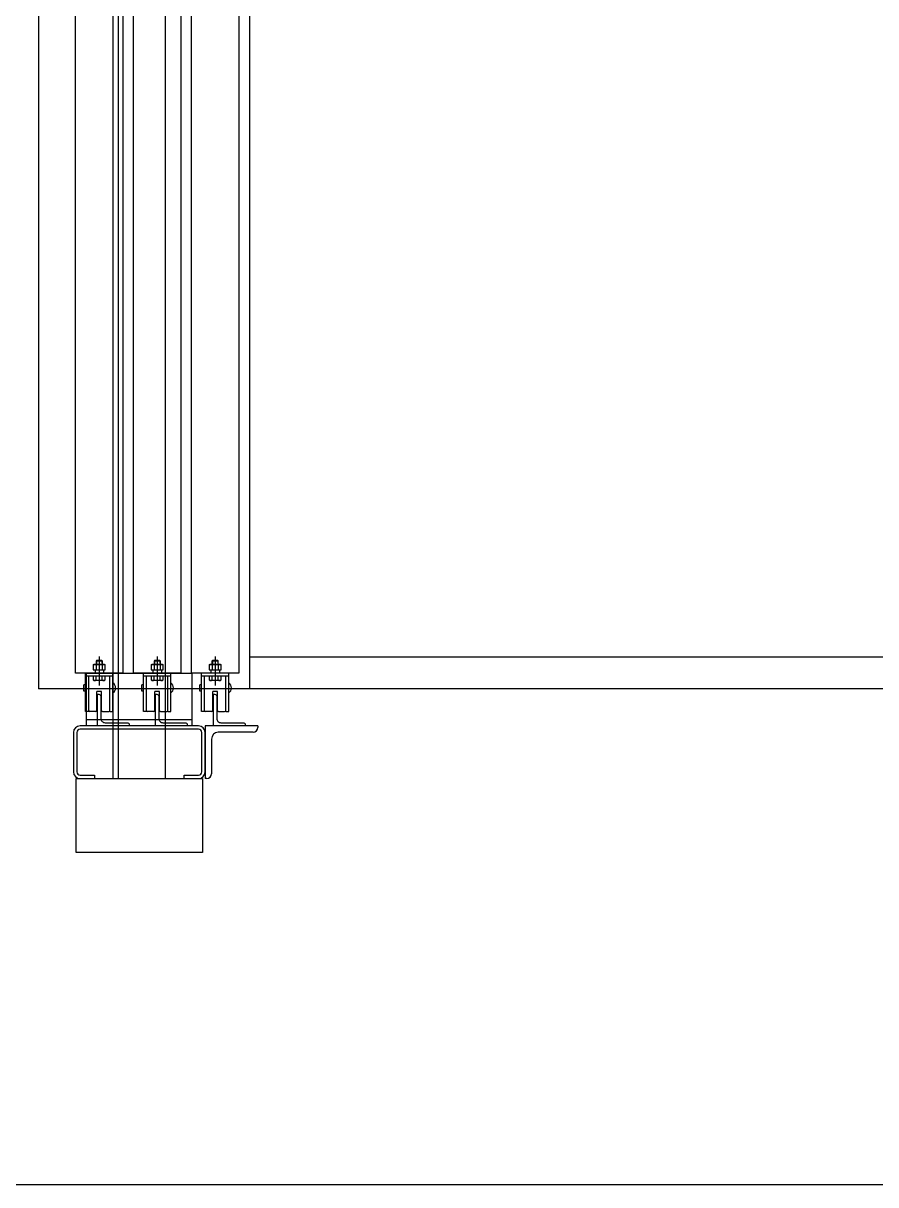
# Model space of a CAD drawing. Header units: millimetres. Extents: x -47382 to 204618, y -51045 to 127155.
# Drawn here: x 136036 to 136845, y 24371 to 25473 of the extents above; entities that cross this region are included whole.
import ezdxf

# ---------------------------------------------------------------- set-up
doc = ezdxf.new("R2010")
doc.units = ezdxf.units.MM
doc.header["$LTSCALE"] = 300
doc.header["$MEASUREMENT"] = 0
doc.layers.get('0').update_dxf_attribs({"linetype": 'CONTINUOUS'})
doc.layers.add('A-DETL-PEN8', color=8, linetype='CONTINUOUS')
doc.layers.add('A-ST-CONC', color=2, linetype='CONTINUOUS')

# ---------------------------------------------------------------- blocks, each defined once
blk = doc.blocks.new('L50x6')
for p, q in [((0, 50), (1.5, 50)), ((0, 50), (0, 0)), ((6, 45.5), (6, 12.5)), ((0, 0), (50, 0)), ((12.5, 6), (45.5, 6)), ((50, 1.5), (50, 0))]:
    blk.add_line(p, q)
for centre, radius, start, end in [((1.5, 45.5), 4.5, 0, 90), ((12.5, 12.5), 6.5, 180, 270), ((45.5, 1.5), 4.5, 0, 90)]:
    blk.add_arc(centre, radius, start, end)
blk = doc.blocks.new('G$C69974227')
at = {"layer": 'A-DETL-PEN8'}
for p, q in [((1190.8, 3685.4, 51500), (1190.8, 385.4, 51500)), ((1195.8, 3685.4, 51500), (1195.8, 385.4, 51500)), ((1240.8, 385.4, 51500), (1240.8, 3685.4, 51500)), ((1120.3, 3530.4, 51500), (1120.3, 470.4, 51500)), ((1320.3, 3530.4, 51500), (1320.3, 470.4, 51500)), ((1155.3, 485.4, 51500), (1155.3, 3515.4, 51500)), ((1200.3, 3515.4, 51500), (1200.3, 485.4, 51500)), ((1210.3, 485.4, 51500), (1210.3, 3515.4, 51500)), ((1255.3, 3515.4, 51500), (1255.3, 485.4, 51500)), ((1265.3, 485.4, 51500), (1265.3, 3515.4, 51500)), ((1310.3, 3515.4, 51500), (1310.3, 485.4, 51500)), ((1175.3, 497.4, 51500), (1174.8, 496.9, 51500)), ((1180.8, 496.9, 51500), (1174.8, 496.9, 51500)), ((1174.8, 496.9, 51500), (1174.8, 493.6, 51500)), ((1175.3, 497.4, 51500), (1175.3, 493.6, 51500)), ((1180.2, 497.4, 51500), (1175.3, 497.4, 51500)), ((1177.8, 501.3, 51500), (1177.8, 473.8, 51500)), ((1180.2, 497.4, 51500), (1180.2, 493.6, 51500)), ((1180.8, 496.9, 51500), (1180.2, 497.4, 51500)), ((1180.8, 493.6, 51500), (1180.8, 496.9, 51500)), ((1230.3, 497.4, 51500), (1229.8, 496.9, 51500)), ((1235.8, 496.9, 51500), (1229.8, 496.9, 51500)), ((1229.8, 496.9, 51500), (1229.8, 493.6, 51500)), ((1230.3, 497.4, 51500), (1230.3, 493.6, 51500)), ((1235.2, 497.4, 51500), (1230.3, 497.4, 51500)), ((1232.8, 501.3, 51500), (1232.8, 473.8, 51500)), ((1235.2, 497.4, 51500), (1235.2, 493.6, 51500)), ((1235.8, 496.9, 51500), (1235.2, 497.4, 51500)), ((1235.8, 493.6, 51500), (1235.8, 496.9, 51500)), ((1285.3, 497.4, 51500), (1284.8, 496.9, 51500)), ((1290.8, 496.9, 51500), (1284.8, 496.9, 51500)), ((1284.8, 496.9, 51500), (1284.8, 493.6, 51500)), ((1285.3, 497.4, 51500), (1285.3, 493.6, 51500)), ((1290.2, 497.4, 51500), (1285.3, 497.4, 51500)), ((1287.8, 501.3, 51500), (1287.8, 473.8, 51500)), ((1290.2, 497.4, 51500), (1290.2, 493.6, 51500)), ((1290.8, 496.9, 51500), (1290.2, 497.4, 51500)), ((1290.8, 493.6, 51500), (1290.8, 496.9, 51500)), ((6320.3, 500.4, 51500), (1320.3, 500.4, 51500)), ((1200.3, 485.4, 51500), (1155.3, 485.4, 51500)), ((1190.8, 485.4, 51500), (1164.8, 485.4, 51500)), ((1164.8, 448.9, 51500), (1164.8, 485.4, 51500)), ((1190.8, 485.4, 51500), (1164.8, 485.4, 51500)), ((1165.8, 435.4, 51500), (1165.8, 485.4, 51500)), ((1165.8, 485.4, 51500), (1265.8, 485.4, 51500)), ((1172, 493.2, 51500), (1172.8, 493.6, 51500)), ((1172, 493.2, 51500), (1172, 488.6, 51500)), ((1172, 488.6, 51500), (1183.5, 488.6, 51500)), ((1172.8, 493.6, 51500), (1182.8, 493.6, 51500)), ((1173.8, 488.6, 51500), (1173.8, 485.4, 51500)), ((1174.9, 493.2, 51500), (1174.9, 488.6, 51500)), ((1177.8, 495.5, 51500), (1177.8, 476.4, 51500)), ((1177.8, 495.5, 51500), (1177.8, 476.4, 51500)), ((1180.7, 493.2, 51500), (1180.7, 488.6, 51500)), ((1181.8, 488.6, 51500), (1181.8, 485.4, 51500)), ((1182.8, 493.6, 51500), (1183.5, 493.2, 51500)), ((1183.5, 488.6, 51500), (1183.5, 493.2, 51500)), ((1190.8, 448.9, 51500), (1190.8, 485.4, 51500)), ((1255.3, 485.4, 51500), (1210.3, 485.4, 51500)), ((1245.8, 485.4, 51500), (1219.8, 485.4, 51500)), ((1219.8, 448.9, 51500), (1219.8, 485.4, 51500)), ((1245.8, 485.4, 51500), (1219.8, 485.4, 51500)), ((1227, 493.2, 51500), (1227.8, 493.6, 51500)), ((1227, 493.2, 51500), (1227, 488.6, 51500)), ((1227, 488.6, 51500), (1238.5, 488.6, 51500)), ((1227.8, 493.6, 51500), (1237.8, 493.6, 51500)), ((1228.8, 488.6, 51500), (1228.8, 485.4, 51500)), ((1229.9, 493.2, 51500), (1229.9, 488.6, 51500)), ((1232.8, 495.5, 51500), (1232.8, 476.4, 51500)), ((1232.8, 495.5, 51500), (1232.8, 476.4, 51500)), ((1235.7, 493.2, 51500), (1235.7, 488.6, 51500)), ((1236.8, 488.6, 51500), (1236.8, 485.4, 51500)), ((1237.8, 493.6, 51500), (1238.5, 493.2, 51500)), ((1238.5, 488.6, 51500), (1238.5, 493.2, 51500)), ((1245.8, 448.9, 51500), (1245.8, 485.4, 51500)), ((1310.3, 485.4, 51500), (1265.3, 485.4, 51500)), ((1265.8, 485.4, 51500), (1265.8, 435.4, 51500)), ((1274.8, 448.9, 51500), (1274.8, 485.4, 51500)), ((1300.8, 485.4, 51500), (1274.8, 485.4, 51500)), ((1300.8, 485.4, 51500), (1274.8, 485.4, 51500)), ((1282, 493.2, 51500), (1282.8, 493.6, 51500)), ((1282, 493.2, 51500), (1282, 488.6, 51500)), ((1282, 488.6, 51500), (1293.5, 488.6, 51500)), ((1282.8, 493.6, 51500), (1292.8, 493.6, 51500)), ((1283.8, 488.6, 51500), (1283.8, 485.4, 51500)), ((1284.9, 493.2, 51500), (1284.9, 488.6, 51500)), ((1287.8, 495.5, 51500), (1287.8, 476.4, 51500)), ((1287.8, 495.5, 51500), (1287.8, 476.4, 51500)), ((1290.7, 493.2, 51500), (1290.7, 488.6, 51500)), ((1291.8, 488.6, 51500), (1291.8, 485.4, 51500)), ((1292.8, 493.6, 51500), (1293.5, 493.2, 51500)), ((1293.5, 488.6, 51500), (1293.5, 493.2, 51500)), ((1300.8, 448.9, 51500), (1300.8, 485.4, 51500)), ((1164.8, 474.4, 51500), (1163.3, 474.4, 51500)), ((1163.3, 468.4, 51500), (1163.3, 474.4, 51500)), ((1190.8, 482.4, 51500), (1164.8, 482.4, 51500)), ((1190.8, 482.4, 51500), (1164.8, 482.4, 51500)), ((1167.8, 448.9, 51500), (1167.8, 482.4, 51500)), ((1172, 482.4, 51500), (1172, 478.9, 51500)), ((1183.5, 482.4, 51500), (1172, 482.4, 51500)), ((1172, 482.4, 51500), (1172, 478.9, 51500)), ((1183.5, 482.4, 51500), (1172, 482.4, 51500)), ((1172.8, 478.4, 51500), (1172, 478.9, 51500)), ((1172.8, 478.4, 51500), (1172, 478.9, 51500)), ((1182.8, 478.4, 51500), (1172.8, 478.4, 51500)), ((1182.8, 478.4, 51500), (1172.8, 478.4, 51500)), ((1174.9, 478.9, 51500), (1174.9, 482.4, 51500)), ((1174.9, 478.9, 51500), (1174.9, 482.4, 51500)), ((1180.7, 478.9, 51500), (1180.7, 482.4, 51500)), ((1180.7, 478.9, 51500), (1180.7, 482.4, 51500)), ((1183.5, 478.9, 51500), (1182.8, 478.4, 51500)), ((1183.5, 478.9, 51500), (1182.8, 478.4, 51500)), ((1183.5, 478.9, 51500), (1183.5, 482.4, 51500)), ((1183.5, 478.9, 51500), (1183.5, 482.4, 51500)), ((1187.8, 448.9, 51500), (1187.8, 482.4, 51500)), ((1219.8, 474.4, 51500), (1218.3, 474.4, 51500)), ((1218.3, 468.4, 51500), (1218.3, 474.4, 51500)), ((1245.8, 482.4, 51500), (1219.8, 482.4, 51500)), ((1245.8, 482.4, 51500), (1219.8, 482.4, 51500)), ((1222.8, 448.9, 51500), (1222.8, 482.4, 51500)), ((1227, 482.4, 51500), (1227, 478.9, 51500)), ((1238.5, 482.4, 51500), (1227, 482.4, 51500)), ((1238.5, 482.4, 51500), (1227, 482.4, 51500)), ((1227, 482.4, 51500), (1227, 478.9, 51500)), ((1227.8, 478.4, 51500), (1227, 478.9, 51500)), ((1227.8, 478.4, 51500), (1227, 478.9, 51500)), ((1237.8, 478.4, 51500), (1227.8, 478.4, 51500)), ((1237.8, 478.4, 51500), (1227.8, 478.4, 51500)), ((1229.9, 478.9, 51500), (1229.9, 482.4, 51500)), ((1229.9, 478.9, 51500), (1229.9, 482.4, 51500)), ((1235.7, 478.9, 51500), (1235.7, 482.4, 51500)), ((1235.7, 478.9, 51500), (1235.7, 482.4, 51500)), ((1238.5, 478.9, 51500), (1237.8, 478.4, 51500)), ((1238.5, 478.9, 51500), (1237.8, 478.4, 51500)), ((1238.5, 478.9, 51500), (1238.5, 482.4, 51500)), ((1238.5, 478.9, 51500), (1238.5, 482.4, 51500)), ((1242.8, 448.9, 51500), (1242.8, 482.4, 51500)), ((1273.3, 468.4, 51500), (1273.3, 474.4, 51500)), ((1274.8, 474.4, 51500), (1273.3, 474.4, 51500)), ((1300.8, 482.4, 51500), (1274.8, 482.4, 51500)), ((1300.8, 482.4, 51500), (1274.8, 482.4, 51500)), ((1277.8, 448.9, 51500), (1277.8, 482.4, 51500)), ((1293.5, 482.4, 51500), (1282, 482.4, 51500)), ((1282, 482.4, 51500), (1282, 478.9, 51500)), ((1282, 482.4, 51500), (1282, 478.9, 51500)), ((1293.5, 482.4, 51500), (1282, 482.4, 51500)), ((1282.8, 478.4, 51500), (1282, 478.9, 51500)), ((1282.8, 478.4, 51500), (1282, 478.9, 51500)), ((1292.8, 478.4, 51500), (1282.8, 478.4, 51500)), ((1292.8, 478.4, 51500), (1282.8, 478.4, 51500)), ((1284.9, 478.9, 51500), (1284.9, 482.4, 51500)), ((1284.9, 478.9, 51500), (1284.9, 482.4, 51500)), ((1290.7, 478.9, 51500), (1290.7, 482.4, 51500)), ((1290.7, 478.9, 51500), (1290.7, 482.4, 51500)), ((1293.5, 478.9, 51500), (1292.8, 478.4, 51500)), ((1293.5, 478.9, 51500), (1292.8, 478.4, 51500)), ((1293.5, 478.9, 51500), (1293.5, 482.4, 51500)), ((1293.5, 478.9, 51500), (1293.5, 482.4, 51500)), ((1297.8, 448.9, 51500), (1297.8, 482.4, 51500)), ((6349.3, 470.4, 51500), (1120.3, 470.4, 51500)), ((1164.8, 468.4, 51500), (1163.3, 468.4, 51500)), ((1180, 467.9, 51500), (1175.5, 467.9, 51500)), ((1175.5, 449.9, 51500), (1175.5, 467.9, 51500)), ((1180, 449.9, 51500), (1180, 467.9, 51500)), ((1219.8, 468.4, 51500), (1218.3, 468.4, 51500)), ((1235, 467.9, 51500), (1230.5, 467.9, 51500)), ((1230.5, 449.9, 51500), (1230.5, 467.9, 51500)), ((1235, 449.9, 51500), (1235, 467.9, 51500)), ((1274.8, 468.4, 51500), (1273.3, 468.4, 51500)), ((1290, 467.9, 51500), (1285.5, 467.9, 51500)), ((1285.5, 449.9, 51500), (1285.5, 467.9, 51500)), ((1290, 449.9, 51500), (1290, 467.9, 51500)), ((1167.8, 448.9, 51500), (1164.8, 448.9, 51500)), ((1165.8, 441.4, 51500), (1265.8, 441.4, 51500)), ((1174.5, 448.9, 51500), (1168.8, 448.9, 51500)), ((1181, 448.9, 51500), (1186.8, 448.9, 51500)), ((1187.8, 448.9, 51500), (1190.8, 448.9, 51500)), ((1222.8, 448.9, 51500), (1219.8, 448.9, 51500)), ((1229.5, 448.9, 51500), (1223.8, 448.9, 51500)), ((1236, 448.9, 51500), (1241.8, 448.9, 51500)), ((1242.8, 448.9, 51500), (1245.8, 448.9, 51500)), ((1277.8, 448.9, 51500), (1274.8, 448.9, 51500)), ((1284.5, 448.9, 51500), (1278.8, 448.9, 51500)), ((1291, 448.9, 51500), (1296.8, 448.9, 51500)), ((1297.8, 448.9, 51500), (1300.8, 448.9, 51500)), ((1271.9, 432.2, 51500), (1159.7, 432.2, 51500)), ((1265.8, 435.4, 51500), (1165.8, 435.4, 51500)), ((1153.3, 429, 51500), (1153.3, 391.8, 51500)), ((1156.5, 429, 51500), (1156.5, 391.8, 51500)), ((1275.1, 391.8, 51500), (1275.1, 429, 51500)), ((1278.3, 391.8, 51500), (1278.3, 429, 51500)), ((1159.7, 388.6, 51500), (1173.3, 388.6, 51500)), ((1173.3, 388.6, 51500), (1173.3, 385.4, 51500)), ((1258.3, 388.6, 51500), (1271.9, 388.6, 51500)), ((1258.3, 385.4, 51500), (1258.3, 388.6, 51500)), ((1159.7, 385.4, 51500), (1173.3, 385.4, 51500)), ((1190.8, 385.4, 51500), (1240.8, 385.4, 51500)), ((1258.3, 385.4, 51500), (1271.9, 385.4, 51500))]:
    blk.add_line(p, q, dxfattribs=at)
at = {"layer": 'A-DETL-PEN8', "elevation": 51500}
for points in [[(1179.3, 442.4, 0.414214), (1183.3, 438.4), (1204.3, 438.4, -0.414214), (1206.3, 436.4), (1206.3, 435.4), (1176.3, 435.4), (1176.3, 465.4), (1177.3, 465.4, -0.414214), (1179.3, 463.4)], [(1234.3, 442.4, 0.414214), (1238.3, 438.4), (1259.3, 438.4, -0.414214), (1261.3, 436.4), (1261.3, 435.4), (1231.3, 435.4), (1231.3, 465.4), (1232.3, 465.4, -0.414214), (1234.3, 463.4)], [(1289.3, 442.4, 0.414214), (1293.3, 438.4), (1314.3, 438.4, -0.414214), (1316.3, 436.4), (1316.3, 435.4), (1286.3, 435.4), (1286.3, 465.4), (1287.3, 465.4, -0.414214), (1289.3, 463.4)]]:
    blk.add_lwpolyline(points, format="xyb", close=True, dxfattribs=at)
blk.add_lwpolyline([(1271.9, 435.4), (1159.7, 435.4)], dxfattribs=at)
blk.add_lwpolyline([(1155.8, 385.4), (1275.8, 385.4), (1275.8, 315.4), (1155.8, 315.4)], close=True, dxfattribs=at)
at = {"layer": 'A-DETL-PEN8'}
for centre, radius, start, end in [((1173.4, 491.1, 51500), 2.55, 55.591, 124.409), ((1177.8, 483.6, 51500), 10, 90.4002, 107.1986), ((1177.7, 483.6, 51500), 10, 72.8014, 89.5998), ((1182.1, 491.1, 51500), 2.55, 55.591, 124.409), ((1228.4, 491.1, 51500), 2.55, 55.591, 124.409), ((1232.8, 483.6, 51500), 10, 90.4002, 107.1986), ((1232.7, 483.6, 51500), 10, 72.8014, 89.5998), ((1237.1, 491.1, 51500), 2.55, 55.591, 124.409), ((1283.4, 491.1, 51500), 2.55, 55.591, 124.409), ((1287.8, 483.6, 51500), 10, 90.4002, 107.1986), ((1287.7, 483.6, 51500), 10, 72.8014, 89.5998), ((1292.1, 491.1, 51500), 2.55, 55.591, 124.409), ((1173.4, 481, 51500), 2.55, 235.591, 304.409), ((1173.4, 481, 51500), 2.55, 235.591, 304.409), ((1177.8, 488.5, 51500), 10, 253.2199, 286.7801), ((1177.8, 488.5, 51500), 10, 253.2199, 286.7801), ((1182.1, 481, 51500), 2.55, 235.591, 304.409), ((1182.1, 481, 51500), 2.55, 235.591, 304.409), ((1187.5, 471.4, 51500), 5.76, 304.4829, 55.5171), ((1228.4, 481, 51500), 2.55, 235.591, 304.409), ((1228.4, 481, 51500), 2.55, 235.591, 304.409), ((1232.8, 488.5, 51500), 10, 253.2199, 286.7801), ((1232.8, 488.5, 51500), 10, 253.2199, 286.7801), ((1237.1, 481, 51500), 2.55, 235.591, 304.409), ((1237.1, 481, 51500), 2.55, 235.591, 304.409), ((1242.5, 471.4, 51500), 5.76, 304.4829, 55.5171), ((1283.4, 481, 51500), 2.55, 235.591, 304.409), ((1283.4, 481, 51500), 2.55, 235.591, 304.409), ((1287.8, 488.5, 51500), 10, 253.2199, 286.7801), ((1287.8, 488.5, 51500), 10, 253.2199, 286.7801), ((1292.1, 481, 51500), 2.55, 235.591, 304.409), ((1292.1, 481, 51500), 2.55, 235.591, 304.409), ((1297.5, 471.4, 51500), 5.76, 304.4829, 55.5171), ((1168.8, 449.9, 51500), 1, 180, 270), ((1174.5, 449.9, 51500), 1, 270, 0), ((1181, 449.9, 51500), 1, 180, 270), ((1186.8, 449.9, 51500), 1, 270, 0), ((1223.8, 449.9, 51500), 1, 180, 270), ((1229.5, 449.9, 51500), 1, 270, 0), ((1236, 449.9, 51500), 1, 180, 270), ((1241.8, 449.9, 51500), 1, 270, 0), ((1278.8, 449.9, 51500), 1, 180, 270), ((1284.5, 449.9, 51500), 1, 270, 0), ((1291, 449.9, 51500), 1, 180, 270), ((1296.8, 449.9, 51500), 1, 270, 0), ((1159.7, 429, 51500), 6.4, 90, 180), ((1159.7, 429, 51500), 3.2, 90, 180), ((1271.9, 429, 51500), 6.4, 0, 90), ((1271.9, 429, 51500), 3.2, 0, 90), ((1159.7, 391.8, 51500), 6.4, 180, 270), ((1159.7, 391.8, 51500), 3.2, 180, 270), ((1271.9, 391.8, 51500), 3.2, 270, 0), ((1271.9, 391.8, 51500), 6.4, 270, 0)]:
    blk.add_arc(centre, radius, start, end, dxfattribs=at)
at = {"layer": 'A-DETL-PEN8', "rotation": 270.0000000000002}
blk.add_blockref('L50x6', (1278.3, 435.4, 51500), dxfattribs=at)

msp = doc.modelspace()

# ---------------------------------------------------------------- linework, layer by layer
at = {"layer": 'A-ST-CONC'}
msp.add_line((141450, 24371.4), (135700, 24371.4), dxfattribs=at)

# ---------------------------------------------------------------- block references
msp.add_blockref('G$C69974227', (134930.2, 24371.4, -103000))

doc.saveas('drawing.dxf')
